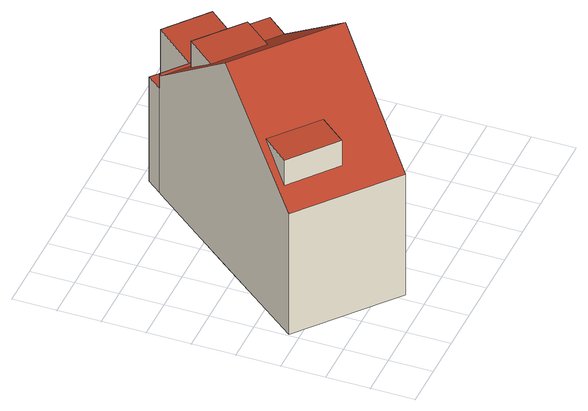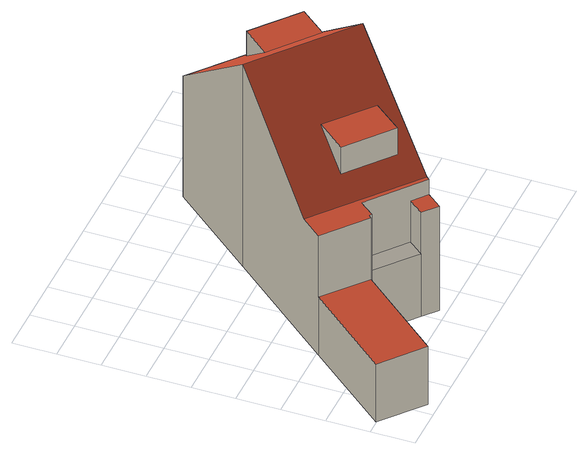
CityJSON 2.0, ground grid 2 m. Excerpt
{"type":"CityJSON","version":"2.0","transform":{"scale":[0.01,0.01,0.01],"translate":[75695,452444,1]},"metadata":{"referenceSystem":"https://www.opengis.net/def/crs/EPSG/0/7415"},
"CityObjects":{
"building1":{"type":"Building","attributes":{"Volume":593.47,"Dakoppervlakte":83.48,"Muuroppervlakte":304.4,"Vloeroppervlakte":79.47,"hoogte_Z_max_in_m_NAP":11.74,"GEB_DOEL":"woonfunctie","dateOfConstruction":"1925-01-01","measuredHeight":10.71},"children":["building1-1","building1-2"],"geometry":[{"type":"Solid","lod":"2","boundaries":[[[[0,1,2,3,4,5,6,7,8,9,10,11,12,13,14,15]],[[16,17,18,19,20],[21,22,23,24]],[[16,25,26,17],[27,28,29,30]],[[31,32,33,34,35,26,25,36]],[[37,38,39,40]],[[41,42,43,44]],[[45,46,47,48]],[[2,1,32,31,42]],[[33,32,1,0,46]],[[18,17,26,35,37,13,12,11,10]],[[20,19,18,10,9,8]],[[46,0,15,47]],[[14,13,37,40]],[[40,39,47,15,14]],[[47,39,38,48]],[[25,16,7,6,5,43,36]],[[45,48,38,37,35,34]],[[4,3,41,44]],[[41,3,2,42]],[[5,4,44,43]],[[42,31,36,43]],[[33,46,45,34]],[[8,7,16,20]],[[49,50,21,24]],[[50,49,23,22]],[[22,21,50]],[[49,24,23]],[[51,52,27,30]],[[28,52,51,29]],[[28,27,52]],[[51,30,29]]]],"semantics":{"surfaces":[{"type":"GroundSurface"},{"type":"RoofSurface"},{"type":"OuterFloorSurface"},{"type":"WallSurface"}],"values":[[0,1,1,1,1,1,2,3,3,3,3,3,3,3,3,3,3,3,3,3,3,3,3,1,3,3,3,1,3,3,3]]}}]},
"building1-1":{"type":"BuildingInstallation","attributes":{"relationToConstruction":"outside"},"parents":["building1"],"geometry":[{"type":"MultiSurface","lod":"2","boundaries":[[[49,50,21,24]],[[50,49,23,22]],[[22,21,50]],[[49,24,23]]],"semantics":{"surfaces":[{"type":"RoofSurface"},{"type":"WallSurface"}],"values":[0,1,1,1]}}]},
"building1-2":{"type":"BuildingInstallation","attributes":{"relationToConstruction":"outside"},"parents":["building1"],"geometry":[{"type":"MultiSurface","lod":"2","boundaries":[[[51,52,27,30]],[[28,52,51,29]],[[28,27,52]],[[51,30,29]]],"semantics":{"surfaces":[{"type":"RoofSurface"},{"type":"WallSurface"}],"values":[0,1,1,1]}}]}
},
"vertices":[
[990,1162,3],[1001,1153,3],[1014,1168,3],[1342,1553,3],[1532,1396,3],[1205,1010,3],[1123,913,3],[775,502,3],[434,98,3],[369,151,3],[10,448,3],[340,862,3],[676,1282,3],[688,1297,3],[743,1366,3],[811,1309,3],[775,502,1074],[340,862,1074],[10,448,640],[369,151,641],[434,98,641],[404,452,849],[302,328,717],[92,501,717],[194,625,849],[1123,913,634],[676,1282,634],[568,1018,856],[677,1151,716],[884,981,716],[774,848,856],[1014,1168,634],[1001,1153,634],[990,1162,634],[935,1093,634],[688,1297,634],[1205,1010,634],[688,1297,554],[755,1241,554],[811,1309,554],[743,1366,554],[1342,1553,308],[1014,1168,308],[1205,1010,309],[1532,1396,309],[935,1093,336],[990,1162,336],[811,1309,336],[755,1241,336],[92,501,849],[302,328,849],[884,981,856],[677,1151,856]
]}
